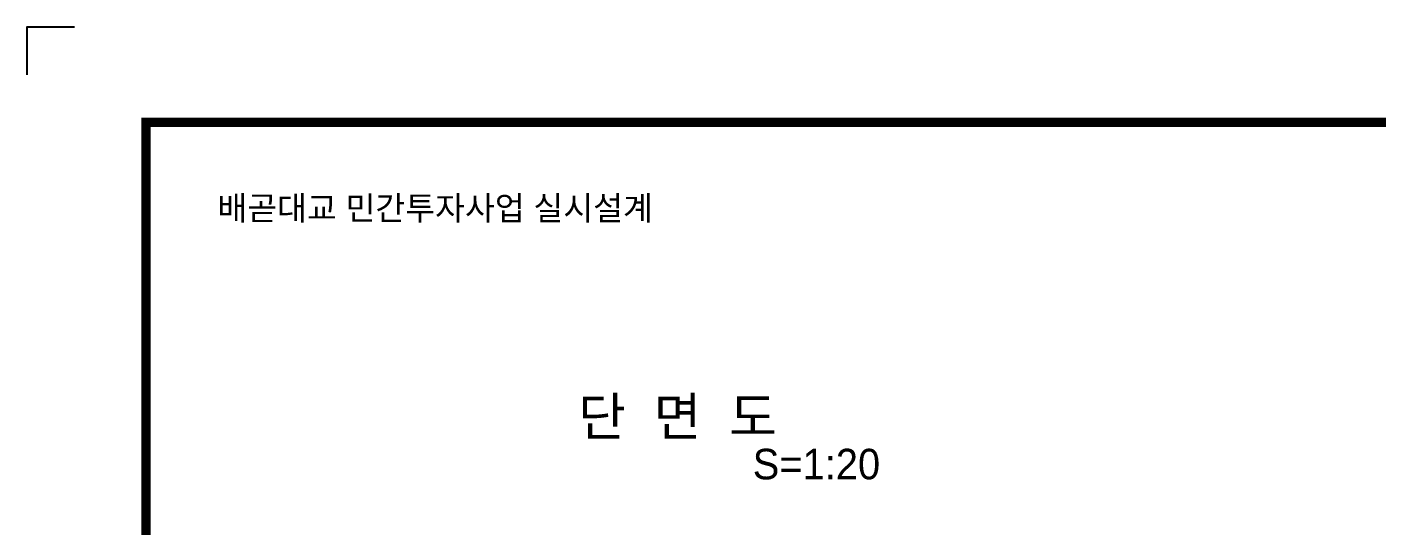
# Model space of a CAD drawing. Header units: millimetres. Extents: x 173610 to 224070, y -281283 to -269403.
# Drawn here: x 173610 to 179277, y -271497 to -269403 of the extents above; entities that cross this region are included whole.
import ezdxf
from ezdxf.enums import TextEntityAlignment as Align

# ---------------------------------------------------------------- set-up
doc = ezdxf.new("R2010")
doc.units = ezdxf.units.MM
for name, color, linetype in [('CX-BORD', 3, 'Continuous'), ('CX-BORD-LIN1', 4, 'Continuous'), ('CX-BORD-TEX1', 7, 'Continuous'), ('CX-BORD-TEX2', 6, 'Continuous'), ('CX-BORD-TEX3', 4, 'Continuous'), ('CX-MISC', 2, 'Continuous')]:
    doc.layers.add(name, color=color, linetype=linetype)
doc.layers.add('CX-TTXG', color=7, linetype='Continuous', lineweight=0)
doc.styles.add('MLTMHTXT', font='Dotum_1.TTF')
doc.styles.add('TB_BTXT', font='H2GTRE_1.TTF')
doc.styles.add('TB_TEXT', font='')
doc.styles.get('TB_TEXT').set_extended_font_data('DotumChe')

# ---------------------------------------------------------------- blocks, each defined once
blk = doc.blocks.new('CXBLKA1')
at = {"layer": 'CX-BORD-LIN1', "const_width": 2}
blk.add_lwpolyline([(821, 20), (25, 20), (25, 574), (821, 574)], close=True, dxfattribs=at)
at = {"layer": 'CX-MISC'}
blk.add_lwpolyline([(10, 594), (0, 594), (0, 594), (0, 594), (0, 594), (0, 594), (0, 584)], dxfattribs=at)
at = {"layer": 'CX-BORD-TEX1', "style": 'TB_BTXT'}
blk.add_attdef('UD_TITLE', text='', height=10, dxfattribs=at).set_placement((423, 553), align=Align.MIDDLE_CENTER)
at = {"layer": 'CX-BORD-TEX1', "style": 'MLTMHTXT', "width": 0.8, "flags": 4}
blk.add_attdef('EI_NAME', (69.69, 43.65), '', height=6, dxfattribs=at)
at = {"layer": 'CX-BORD-TEX1', "style": 'TB_BTXT', "flags": 4}
blk.add_attdef('CI_NAME', text='', height=5, dxfattribs=at).set_placement((85, 28), align=Align.MIDDLE_CENTER)
at = {"layer": 'CX-BORD-TEX2', "style": 'TB_BTXT'}
blk.add_attdef('PI_CNAME', text='', height=5, dxfattribs=at).set_placement((40, 552), align=Align.BOTTOM_LEFT)
blk.add_attdef('UD_SUBTITLE', text='', height=7, dxfattribs=at).set_placement((423, 538), align=Align.MIDDLE_CENTER)
at = {"layer": 'CX-BORD-TEX3', "style": 'TB_BTXT'}
blk.add_attdef('UD_CDNAME', text='', height=4, dxfattribs=at).set_placement((42, 544), align=Align.BOTTOM_LEFT)
at = {"layer": 'CX-BORD-TEX3', "style": 'TB_TEXT'}
for tag, height, p in [('DC_RDATE4', 3.5, (353, 52.5)), ('DC_RAPP4', 3.5, (510, 52.5)), ('DC_RCHK4', 3.5, (550, 52.5)), ('DC_RDGN4', 3.5, (590, 52.5)), ('PI_TITLE', 4.5, (243, 50)), ('DC_RNUM4', 3, (320, 52)), ('UD_CDIST', 4.5, (676, 50)), ('DC_RNUM3', 3, (320, 45)), ('DC_RDATE3', 3.5, (353, 45.4)), ('DC_RAPP3', 3.5, (510, 45.4)), ('DC_RCHK3', 3.5, (550, 45.4)), ('DC_RDGN3', 3.5, (590, 45.4)), ('FI_NAME', 4.5, (781, 44.87)), ('PI_CDNAME', 4.5, (243, 38)), ('DC_RDATE2', 3.5, (353, 38.5)), ('DC_RAPP2', 3.5, (510, 38.5)), ('DC_RCHK2', 3.5, (550, 38.5)), ('DC_RDGN2', 3.5, (590, 38.5)), ('DA_HSCALE', 4.5, (658.5, 38)), ('DA_VSCALE', 4.5, (693, 38)), ('DI_TITLE', 4.5, (781, 37.87)), ('DC_RNUM2', 3, (320, 38)), ('DC_RNUM1', 3, (320, 31)), ('DC_RDATE1', 3.5, (353, 31.5)), ('DC_RAPP1', 3.5, (510, 31.5)), ('DC_RCHK1', 3.5, (550, 31.5)), ('DC_RDGN1', 3.5, (590, 31.5)), ('DI_SUBTITLE', 3.5, (781, 30.87)), ('PA_CCLASS', 4.5, (204, 26.5)), ('PI_STAGE', 4.5, (283, 26.5)), ('DI_DRWNO', 4.5, (676, 26.5))]:
    blk.add_attdef(tag, text='', height=height, dxfattribs=at).set_placement(p, align=Align.MIDDLE_CENTER)
for tag, p in [('DC_RDES4', (377, 52.5)), ('DC_RDES3', (377, 45.4)), ('DC_RDES2', (377, 38.5)), ('DC_RDES1', (377, 31.5))]:
    blk.add_attdef(tag, text='', height=3.5, dxfattribs=at).set_placement(p, align=Align.MIDDLE_LEFT)
at = {"layer": 'CX-BORD-TEX3', "style": 'TB_TEXT', "flags": 1}
for tag, p in [('PI_ID', (24, 16)), ('PI_CCODE', (31, 16)), ('PA_DSDATE', (47, 16)), ('PA_DEDATE', (64, 16)), ('PA_CSDATE', (81, 16)), ('PA_CEDATE', (98, 16)), ('PA_CFDATE', (114, 16)), ('EI_ENAME', (132, 16)), ('EI_DEPT', (146, 16)), ('EI_PERSON', (158, 16)), ('EI_EMAIL', (174, 16)), ('CI_CATEG', (189, 16)), ('CI_ROLE', (204, 16)), ('CI_ONAME', (216, 16)), ('CI_ADDR', (232, 16)), ('CI_TEL', (246, 16)), ('CI_FAX', (257, 16)), ('CI_HPADDR', (270, 16)), ('CI_CODE', (287, 16)), ('CI_DEPT', (300, 16)), ('CI_PERSON', (312, 16)), ('CI_EMAIL', (329, 16)), ('CI_PROLE', (342, 16)), ('DI_MANCODE', (357, 16)), ('DI_CATEG', (377, 16)), ('DI_LDATE', (392, 16)), ('DI_PCLASS', (407, 16)), ('DI_MMCLASS', (424, 16)), ('DI_MSCLASS', (443, 16)), ('DI_ECLASS', (462, 16)), ('DI_FNAME', (478, 16)), ('DC_ONAME', (493, 16)), ('DC_NNAME', (510, 16)), ('FI_CODE', (529, 16)), ('FI_CLASS', (545, 16)), ('FI_ICODE1', (563, 16)), ('FI_ICODE2', (581, 16)), ('------------', (597, 16))]:
    blk.add_attdef(tag, p, '', height=2, dxfattribs=at)

msp = doc.modelspace()

# ---------------------------------------------------------------- block references
at = {"layer": 'CX-BORD'}
ref = msp.add_blockref('CXBLKA1', (173609.6593, -281283.0251), dxfattribs=dict(at, xscale=20, yscale=20, zscale=20))
ref.add_attrib('PI_CNAME', '배곧대교 민간투자사업 실시설계', dxfattribs={"layer": 'CX-BORD-TEX2', "height": 100, "style": 'TB_BTXT'}).set_placement((174409.6593, -270243.0251), align=Align.BOTTOM_LEFT)

# ---------------------------------------------------------------- texts
at = {"layer": 'CX-TTXG', "color": 6, "style": 'TB_BTXT'}
for s, height, p in [('단  면  도', 160, (176342.5346, -271117.7758)), ('S=1:20', 128, (176926.2854, -271300.9361))]:
    msp.add_text(s, height=height, dxfattribs=at).set_placement(p, align=Align.CENTER)

doc.saveas('drawing.dxf')
